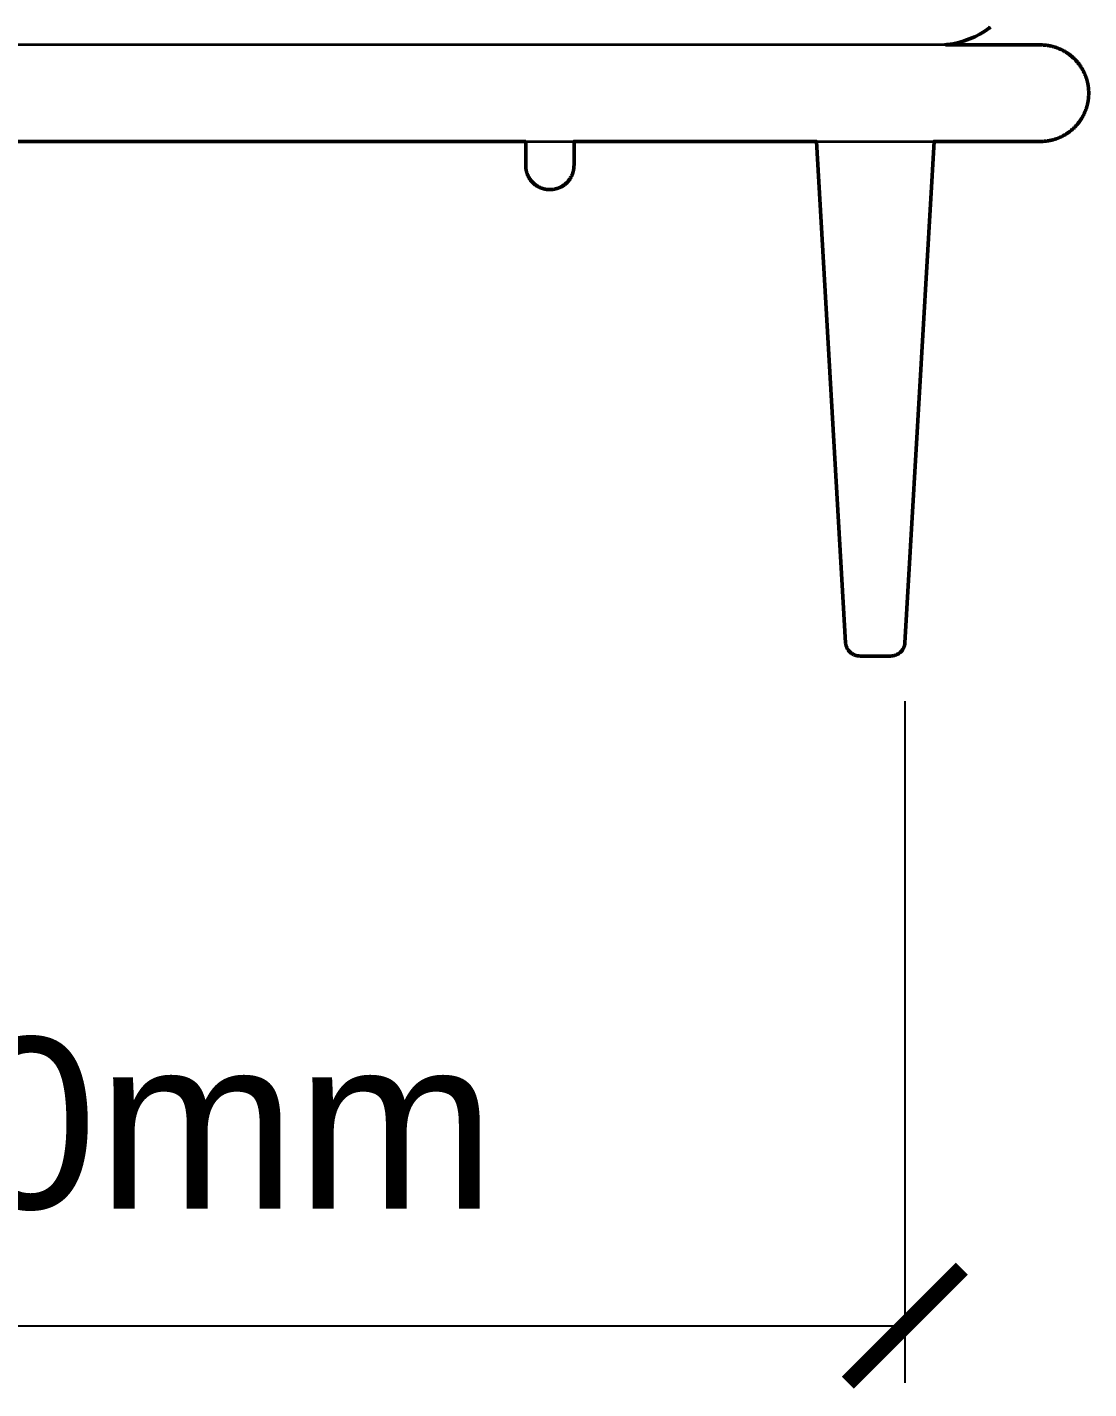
# Model space of a CAD drawing. Header units: millimetres. Extents: x 559 to 2741, y 365 to 1999.
# Drawn here: x 2462 to 2741.1, y 433.8 to 792 of the extents above; entities that cross this region are included whole.
import ezdxf

# ---------------------------------------------------------------- set-up
doc = ezdxf.new("R2010")
doc.units = ezdxf.units.MM
doc.layers.add('PDF16_Geometry', color=7, linetype='Continuous', true_color=0x1b7eff)
doc.styles.get("Standard").update_dxf_attribs({"font": 'arial.ttf'})
doc.dimstyles.new('new', dxfattribs={"dimtxt": 45, "dimasz": 30, "dimexe": 15, "dimexo": 15, "dimgap": 30, "dimtad": 1, "dimrnd": 0.5, "dimdsep": 46, "dimtxsty": 'Standard', "dimblk": 'ARCHTICK', "dimcen": 2.5, "dimclrd": 7, "dimclre": 7, "dimadec": 0, "dimazin": 0, "dimtfac": 1, "dimtix": 1, "dimtmove": 0, "dimatfit": 3, "dimldrblk": 'ARCHTICK', "dimfxl": 1, "dimarcsym": 0})

# ---------------------------------------------------------------- blocks, each defined once
blk = doc.blocks.new('_ArchTick')
at = {"color": 0, "linetype": 'ByBlock', "const_width": 0.15}
blk.add_lwpolyline([(-0.5, -0.5), (0.5, 0.5)], dxfattribs=at)
blk = doc.blocks.new('*D7')
at = {"color": 7, "lineweight": -2, "transparency": 16777216}
for p, q in [((2692.71, 614.65), (2692.71, 435.43)), ((2232.85, 585.58), (2232.85, 435.43)), ((2232.85, 450.43), (2692.71, 450.43))]:
    blk.add_line(p, q, dxfattribs=at)
at = {"layer": 'Defpoints', "color": 0, "transparency": 16777216}
for p in [(2692.71, 629.65), (2232.85, 600.58), (2692.71, 450.43)]:
    blk.add_point(p, dxfattribs=at)
at = {"color": 7, "lineweight": -2, "transparency": 16777216, "xscale": 30, "yscale": 30, "zscale": 30, "rotation": 180}
blk.add_blockref('_ArchTick', (2232.85, 450.43), dxfattribs=at)
at = {"color": 7, "lineweight": -2, "transparency": 16777216, "xscale": 30, "yscale": 30, "zscale": 30}
blk.add_blockref('_ArchTick', (2692.71, 450.43), dxfattribs=at)
at = {"color": 0, "transparency": 16777216, "insert": (2462.78, 503.4), "char_height": 45, "attachment_point": 5}
blk.add_mtext('1910mm', dxfattribs=at)

msp = doc.modelspace()

# ---------------------------------------------------------------- linework, layer by layer
at = {"layer": 'PDF16_Geometry', "color": 18, "lineweight": 35, "true_color": 0x000000}
for points in [[(2715.207, 791.984), (2714.975, 791.809), (2714.74, 791.636), (2714.506, 791.467), (2714.269, 791.299), (2714.03, 791.138), (2713.788, 790.977), (2713.544, 790.821), (2713.301, 790.667), (2713.057, 790.518), (2712.808, 790.371), (2712.559, 790.229), (2712.308, 790.089), (2712.057, 789.954), (2711.804, 789.819), (2711.55, 789.691), (2711.297, 789.565), (2711.041, 789.442), (2710.783, 789.324), (2710.525, 789.208), (2710.267, 789.096), (2710.009, 788.987), (2709.748, 788.883), (2709.488, 788.781), (2709.225, 788.684), (2708.964, 788.589), (2708.702, 788.499), (2708.439, 788.412), (2708.178, 788.327), (2707.913, 788.248), (2707.65, 788.17), (2707.387, 788.097), (2707.124, 788.026), (2706.861, 787.959), (2706.599, 787.895), (2706.336, 787.836), (2706.073, 787.779), (2705.81, 787.725), (2705.549, 787.675), (2705.287, 787.63), (2705.026, 787.585), (2704.766, 787.545), (2704.505, 787.507), (2704.245, 787.474), (2703.986, 787.443), (2703.728, 787.415), (2703.47, 787.391), (2703.214, 787.37), (2702.959, 787.351), (2702.703, 787.334), (2702.449, 787.322), (2702.196, 787.313), (2701.945, 787.306), (2701.694, 787.301), (2701.443, 787.298), (2605.747, 787.298), (2318.181, 787.298)], [(2700.408, 761.92), (2692.761, 630.054)], [(2684.949, 626.57), (2680.902, 626.57)]]:
    msp.add_lwpolyline(points, dxfattribs=at)
at = {"layer": 'PDF16_Geometry', "color": 18, "lineweight": 50, "true_color": 0x000000}
for points in [[(2714.966, 791.789, -0.1306448), (2703.944, 787.395), (2703.702, 787.369), (2703.461, 787.345), (2728.374, 787.3, -0.0036268), (2728.656, 787.298, 0.0001441), (2728.94, 787.288, -0.0034185), (2729.227, 787.272, -0.0071173), (2729.515, 787.248, 0.0001306), (2729.804, 787.22, -0.0031829), (2730.096, 787.184)], [(2741.049, 775.175, 0.0034628), (2741.032, 775.462, -0.0000384), (2741.009, 775.751, 0.0071183), (2740.98, 776.04, 0.0029559), (2740.945, 776.331, 0.0069116), (2740.902, 776.625, 0.0033022), (2740.852, 776.919, 0.0039058), (2740.793, 777.215, 0.0004959), (2740.727, 777.511, 0.0039813), (2740.653, 777.807, 0.0010588), (2740.573, 778.103, 0.0040689), (2740.485, 778.399, 0.0040949), (2740.388, 778.695, -0.0002208), (2740.284, 778.989, 0.0029213), (2740.173, 779.282, 0.0016476), (2740.052, 779.574, 0.0010563), (2739.924, 779.865, 0.0028362), (2739.789, 780.154, 0.0044064), (2739.644, 780.441, -0.000183), (2739.493, 780.725, 0.0027904), (2739.334, 781.004, 0.0071441), (2739.168, 781.282, 0.002522), (2738.995, 781.556, 0.0025344), (2738.813, 781.826, -0.0001547), (2738.624, 782.092, 0.0024807), (2738.427, 782.352, 0.0002074), (2738.223, 782.608, 0.0022647), (2738.013, 782.859, 0.0024961), (2737.797, 783.106, -0.0000213), (2737.574, 783.347, 0.0044988), (2737.345, 783.582, 0.0043196), (2737.11, 783.811, 0.0001066), (2736.869, 784.034, 0.0023461), (2736.622, 784.25, 0.0021969), (2736.371, 784.46, 0.0050495), (2736.116, 784.664, 0.0026253), (2735.855, 784.861, 0.0052315), (2735.59, 785.05, 0.0026074), (2735.32, 785.232, 0.0051607), (2735.045, 785.408, 0.0017237), (2734.768, 785.574, 0.0029173), (2734.489, 785.732, -0.0001001), (2734.205, 785.884, 0.0043162), (2733.918, 786.028, 0.0027782), (2733.629, 786.163, -0.0014572), (2733.338, 786.291, 0.0043828), (2733.047, 786.412, 0.003013), (2732.753, 786.523, -0.0000313), (2732.459, 786.628, 0.0021332), (2732.163, 786.725, 0.0021765), (2731.867, 786.812, -0.0008645), (2731.571, 786.893, 0.0024168), (2731.275, 786.966, 0.0059641), (2730.979, 787.033, 0.0027251), (2730.683, 787.092, 0.0033569), (2730.389, 787.142)], [(2732.753, 762.697, 0.0030182), (2733.047, 762.808, 0.0018012), (2733.338, 762.929, 0.0014608), (2733.629, 763.057, 0.0029191), (2733.918, 763.192, 0.0042789), (2734.205, 763.337, 0.0000982), (2734.489, 763.488, 0.0027057), (2734.768, 763.647, 0.0072155), (2735.045, 763.813, 0.0027286), (2735.32, 763.986, 0.0026672), (2735.59, 764.168, -0.0000073), (2735.855, 764.358, 0.0024554), (2736.116, 764.554, -0.0001182), (2736.371, 764.758, 0.0026409), (2736.622, 764.969, 0.0023532), (2736.869, 765.184, -0.0001724), (2737.11, 765.407, 0.0044322), (2737.345, 765.637, 0.0044983), (2737.574, 765.871, 0.0000213), (2737.797, 766.113, 0.0024674), (2738.013, 766.359, 0.0023996), (2738.223, 766.61, 0.0048515), (2738.427, 766.866, 0.0024928), (2738.624, 767.126, 0.0051956), (2738.813, 767.392, 0.0025633), (2738.995, 767.662, 0.0026514), (2739.168, 767.937, 0.0017784), (2739.334, 768.214, 0.0026888), (2739.493, 768.493, 0.0001415), (2739.644, 768.777, 0.0040707), (2739.789, 769.064, 0.0028305), (2739.924, 769.353, -0.0010563), (2740.052, 769.644, 0.004248), (2740.173, 769.936, 0.0029863), (2740.284, 770.229, 0.0002097), (2740.388, 770.523, 0.0020683), (2740.485, 770.819, 0.002208), (2740.573, 771.115, -0.0010588), (2740.653, 771.411, 0.0023828), (2740.727, 771.707, 0.0059291), (2740.793, 772.004, 0.0025889), (2740.852, 772.3, 0.0033342), (2740.902, 772.593, 0.0002562), (2740.945, 772.887, 0.0029681), (2740.98, 773.178, 0.0001806), (2741.009, 773.467, 0.006926), (2741.032, 773.756, 0.003447), (2741.049, 774.043)], [(2741.059, 774.327, 0.0035531), (2741.061, 774.609, 0.0035724), (2741.059, 774.891)], [(2732.459, 762.593, -0.0041907), (2732.163, 762.496, -0.0042309), (2731.867, 762.408, -0.0008319), (2731.571, 762.328, -0.0039829), (2731.275, 762.254, -0.0007615), (2730.979, 762.188, -0.0040075), (2730.683, 762.129, -0.0033254), (2730.389, 762.079, -0.0069328), (2730.096, 762.036, -0.0029572), (2729.804, 762.001, -0.0070352), (2729.515, 761.972, 0.000021), (2729.227, 761.949, -0.003402), (2728.94, 761.932, -0.0001465), (2728.656, 761.923, -0.0036831), (2728.374, 761.92), (2700.399, 761.92), (2692.752, 630.054)]]:
    msp.add_lwpolyline(points, format="xyb", dxfattribs=at)
at = {"layer": 'PDF16_Geometry', "color": 18, "lineweight": 35, "true_color": 0x000000}
for points in [[(2737.586, 783.345, 0.0096037), (2737.122, 783.809, -0.0001298), (2736.881, 784.032, 0.0023084), (2736.634, 784.248, 0.0026371), (2736.383, 784.458, -0.0001379), (2736.128, 784.662, 0.0025251), (2735.867, 784.859, -0.0000332), (2735.602, 785.048, 0.0026765), (2735.332, 785.231, 0.0000392), (2735.057, 785.406, 0.0072322), (2734.78, 785.572, 0.0027057), (2734.501, 785.73, 0.0000566), (2734.216, 785.882, 0.0042789), (2733.93, 786.026, 0.0029464), (2733.641, 786.162, 0.001474), (2733.35, 786.289, 0.0017761), (2733.059, 786.41, 0.0030182), (2732.765, 786.522, -0.0000111), (2732.471, 786.626, 0.0041907), (2732.175, 786.723, 0.0042309), (2731.879, 786.81, 0.0008319), (2731.583, 786.891, 0.0039829), (2731.287, 786.964, 0.0007615), (2730.991, 787.031, 0.0040075), (2730.695, 787.09, 0.00332), (2730.401, 787.14, 0.0069328), (2730.108, 787.182, 0.0029528), (2729.816, 787.218, 0.0070418), (2729.527, 787.246, -0.0000151), (2729.238, 787.27, 0.0034042), (2728.952, 787.287, 0.0001453), (2728.668, 787.296, 0.0036836), (2728.386, 787.298), (2605.747, 787.298)], [(2737.809, 766.111, 0.0024754), (2738.024, 766.357, 0.0023333), (2738.235, 766.608, 0.0002271), (2738.439, 766.864, 0.0024551), (2738.635, 767.125, -0.0001547), (2738.825, 767.39, 0.0025786), (2739.007, 767.66, 0.0025931), (2739.18, 767.935, 0.0071162), (2739.346, 768.212, 0.0027626), (2739.505, 768.491, -0.0001415), (2739.656, 768.776, 0.0044927), (2739.801, 769.062, 0.0029224), (2739.936, 769.351, 0.0010993), (2740.064, 769.642, 0.0016784), (2740.184, 769.934, 0.0029829), (2740.296, 770.228, -0.000252), (2740.4, 770.521, 0.0040429), (2740.497, 770.817, 0.0040181), (2740.585, 771.113, 0.0010412), (2740.665, 771.409, 0.003998), (2740.739, 771.706, 0.0005145), (2740.805, 772.002, 0.0039259), (2740.864, 772.298, 0.0033304), (2740.914, 772.591, 0.0069516), (2740.957, 772.885, 0.0029946), (2740.992, 773.176, 0.0071578), (2741.021, 773.465, 0.0000326), (2741.044, 773.754, 0.0035366), (2741.061, 774.041, -0.0000351), (2741.071, 774.325, 0.0076012), (2741.071, 774.931, -0.0000351), (2741.061, 775.173, 0.0035187), (2741.044, 775.46, 0.006926), (2741.021, 775.749, 0.000216), (2740.992, 776.038, 0.0030026), (2740.957, 776.329, 0.0002218), (2740.914, 776.623, 0.0033621), (2740.864, 776.917, 0.0026226), (2740.805, 777.213, 0.0059617), (2740.739, 777.509, 0.0024159), (2740.665, 777.805, -0.0010588), (2740.585, 778.101, 0.0021757), (2740.497, 778.397, 0.0020372), (2740.4, 778.693, 0.0001895), (2740.296, 778.987, 0.0030477), (2740.184, 779.281, 0.0042653), (2740.064, 779.572, -0.0010993), (2739.936, 779.863, 0.0029166), (2739.801, 780.152, 0.0041573), (2739.656, 780.439, 0.0001981), (2739.505, 780.723, 0.0026611), (2739.346, 781.003, 0.0017343), (2739.18, 781.28, 0.0026882), (2739.007, 781.555, 0.0025718), (2738.825, 781.825, 0.0051443), (2738.635, 782.09, 0.0024483), (2738.439, 782.35, 0.0049401), (2738.235, 782.606, 0.0024478), (2738.024, 782.857, 0.0024674), (2737.809, 783.104)], [(2730.401, 762.077, 0.0033513), (2730.695, 762.127, 0.0027251), (2730.991, 762.186, 0.0059641), (2731.287, 762.252, 0.0024168), (2731.583, 762.326, -0.0008645), (2731.879, 762.406, 0.0021765), (2732.175, 762.494, 0.0021332), (2732.471, 762.591, -0.0000423), (2732.765, 762.695, 0.003013), (2733.059, 762.807, 0.0043574), (2733.35, 762.927, -0.0014444), (2733.641, 763.055, 0.0028057), (2733.93, 763.19, 0.0043162), (2734.216, 763.335, 0.0056223), (2734.501, 763.486, 0.0029173), (2734.78, 763.645, 0.0017404), (2735.057, 763.811, 0.0025525), (2735.332, 763.984, 0.0026694), (2735.602, 764.166, 0.0052315), (2735.867, 764.356, 0.0026693), (2736.128, 764.552, 0.0050943), (2736.383, 764.756, 0.0022172), (2736.634, 764.967, 0.0023015), (2736.881, 765.182, 0.0001724), (2737.122, 765.405, 0.0043411), (2737.357, 765.635, 0.004476), (2737.586, 765.869)], [(2318.181, 761.918), (2605.747, 761.918), (2728.386, 761.918, 0.0036276), (2728.668, 761.921, -0.0001453), (2728.952, 761.93, 0.003421), (2729.238, 761.947, 0.0071235), (2729.527, 761.97, -0.0001306), (2729.816, 761.999, 0.0031783), (2730.108, 762.034)]]:
    msp.add_lwpolyline(points, format="xyb", dxfattribs=at)
at = {"layer": 'PDF16_Geometry', "color": 18, "lineweight": 50, "true_color": 0x000000}
for points in [[(2593.025, 761.933), (2330.867, 761.933), (2330.867, 755.587)], [(2677.129, 630.019), (2669.477, 761.925), (2605.726, 761.925), (2605.726, 755.579)], [(2684.94, 626.57), (2680.892, 626.57)]]:
    msp.add_lwpolyline(points, dxfattribs=at)
at = {"layer": 'PDF16_Geometry', "color": 18, "lineweight": 25, "true_color": 0x000000}
msp.add_lwpolyline([(2605.764, 761.927), (2593.061, 761.927), (2593.061, 761.92), (2593.061, 755.574)], dxfattribs=at)
at = {"layer": 'PDF16_Geometry', "color": 18, "lineweight": 35, "true_color": 0x000000}
for centre, radius, start, end in [((-135768458.05, -7875137.782), 135999370.84, 3.31987458583, 3.3199302506), ((2447.244, 602.856), 231.494, 6.68835, 6.73853), ((2432.345, 586.964), 248.54, 9.88086, 9.92853), ((2645.46, 622.201), 32.592, 12.77475, 13.14636), ((2642.572, 619.324), 36.11, 15.87454, 16.2147), ((2716.927, 645.433), 42.831, 202.56783, 202.86325), ((2684.49, 632.384), 7.902, 208.6886, 210.32682), ((2684.572, 633.013), 8.313, 215.35994, 216.93729), ((2690.601, 638.342), 16.347, 219.16996, 219.97791), ((2701.816, 656.824), 37.519, 231.52488, 231.87507), ((2288.21, 59.071), 689.449, 55.487524, 55.506634), ((2667.251, 607.714), 22.654, 58.64711, 59.22753), ((2650.387, 562.351), 70.753, 65.75093, 65.93372), ((2707.243, 698.499), 76.842, 248.79206, 248.95869), ((2683.474, 638.547), 12.371, 252.01306, 253.03639), ((2683.091, 638.752), 12.463, 254.99767, 255.99832), ((2697.343, 599.358), 28.316, 104.86956, 105.31122), ((2680.971, 650.539), 25.506, 291.42243, 291.92624), ((2681.167, 644.598), 20.038, 298.40332, 299.05181), ((2685.677, 635.681), 10.061, 301.25865, 302.56102), ((2683.42, 634.873), 10.959, 320.30268, 321.49964), ((2708.218, 616.686), 19.806, 144.32161, 144.98511), ((2967.449, 499.451), 303.909, 154.80455, 154.84651), ((2679.528, 633.48), 13.749, 341.11834, 342.02336), ((2679.92, 632.846), 13.189, 344.11798, 345.04634), ((2557.904, 658.95), 137.95, 347.64924, 347.73683), ((2669.978, 632.358), 22.9, 353.71864, 354.22532), ((2688.391, 634.459), 7.934, 277.6435, 279.16505)]:
    msp.add_arc(centre, radius, start, end, dxfattribs=at)
at = {"layer": 'PDF16_Geometry', "color": 18, "lineweight": 50, "true_color": 0x000000}
for centre, radius, start, end in [((2773.14, 761.394), 180.21, 181.86846, 181.93628), ((2829.296, 770.719), 236.765, 183.73277, 183.78505), ((2750.96, 770.371), 158.651, 185.52736, 185.60645), ((2546.024, 748.611), 47.459, 7.31466, 7.58002), ((2609.306, 757.327), 16.428, 189.36495, 190.14444), ((2608.742, 757.504), 15.907, 191.12996, 191.93961), ((2560.192, 746.022), 33.989, 13.55865, 13.94507), ((2599.949, 755.728), 6.936, 194.50545, 196.41357), ((2621.422, 762.629), 29.49, 197.48626, 197.9404), ((2610.721, 759.765), 18.435, 199.71744, 200.44625), ((2609.94, 759.755), 17.702, 201.29861, 202.06582), ((2600.872, 756.244), 7.981, 203.16702, 204.88015), ((2609.931, 760.807), 18.122, 205.91738, 206.67756), ((2599.728, 755.727), 6.724, 207.02803, 209.08654), ((2642.732, 781.191), 56.7, 210.44846, 210.69313), ((2601.066, 756.723), 8.384, 212.24818, 213.90959), ((2597.36, 756.961), 8.789, 324.90833, 326.49716), ((2595.164, 758.273), 11.345, 327.09444, 328.32565), ((2641.713, 731.308), 42.456, 150.01492, 150.34281), ((2586.651, 762.211), 20.694, 332.09774, 332.76358), ((2593.283, 758.563), 13.13, 333.67296, 334.71776), ((2593.108, 758.318), 13.188, 336.00264, 337.03505), ((2350.589, 851.894), 273.126, 338.81082, 338.86037), ((2587.902, 759.511), 18.475, 340.66238, 341.38466), ((2565.393, 766.074), 41.913, 342.70434, 343.02286), ((2594.582, 756.856), 11.308, 344.51314, 345.68045), ((2649.22, 744.419), 44.732, 167.26327, 167.55549), ((2887.914, 699.722), 287.548, 169.01773, 169.06243), ((2590.499, 756.887), 15.32, 351.04163, 351.87467), ((2586.485, 757.123), 19.329, 352.86485, 353.51547), ((2591.739, 756.275), 14.015, 354.53523, 355.41994), ((2591.715, 756.04), 14.023, 356.38436, 357.25668), ((2592.724, 755.768), 13.004, 358.24187, 359.17089), ((2599.996, 755.984), 7.084, 213.78033, 215.76264), ((2569.229, 732.476), 31.64, 37.30251, 37.74601), ((2616.902, 770.05), 29.069, 219.26934, 219.7534), ((2601.563, 757.493), 9.248, 220.71385, 222.24172), ((2008.796, 188.741), 812.249, 43.816127, 43.833501), ((2406.895, 555.086), 271.591, 46.14459, 46.19654), ((3163.292, 1392.943), 857.36, 228.488968, 228.505451), ((2604.816, 762.166), 14.884, 230.001, 230.94677), ((2599.375, 755.529), 6.301, 231.34457, 233.57082), ((2603.796, 762.004), 14.14, 234.73858, 235.73172), ((2601.206, 758.345), 9.658, 236.20725, 237.6491), ((2600.308, 757.172), 8.187, 238.56605, 240.26039), ((2437.301, 451.752), 338.013, 61.90967, 61.95063), ((2599.159, 755.134), 5.846, 242.49883, 244.85563), ((2613.509, 787.315), 41.08, 245.80927, 246.14189), ((2600.54, 758.595), 9.571, 247.60047, 249.01966), ((2600.452, 758.451), 9.405, 249.20891, 250.63773), ((2588.071, 720.18), 30.823, 72.07695, 72.51128), ((2608.011, 786.864), 38.793, 254.36494, 254.70608), ((2605.89, 782.091), 33.639, 256.04569, 256.43601), ((2599.72, 757.234), 8.03, 257.63917, 259.24363), ((2599.725, 757.433), 8.226, 259.46572, 261.02255), ((2606.342, 809.053), 60.265, 262.46706, 262.67591), ((2599.283, 754.522), 5.28, 263.22275, 265.59788), ((2599.324, 754.37), 5.132, 265.00859, 267.42009), ((2599.525, 763.811), 14.574, 268.30153, 269.13996), ((2599.411, 753.895), 4.658, 268.7037, 271.2963), ((2598.965, 764.062), 14.833, 272.13266, 272.95695), ((2598.681, 764.308), 15.096, 273.98273, 274.80315), ((2598.49, 763.651), 14.459, 275.77819, 276.64644), ((2598.146, 764.522), 15.366, 277.54379, 278.37307), ((2599.046, 757.261), 8.054, 279.56255, 281.1557), ((2599.286, 756.104), 6.872, 281.05363, 282.95118), ((2592.135, 783.918), 35.588, 284.13659, 284.50643), ((2599.788, 754.269), 4.968, 284.70078, 287.37221), ((2595.598, 766.909), 18.284, 288.07678, 288.80446), ((2598.265, 758.509), 9.474, 289.91195, 291.33539), ((2584.385, 790.843), 44.658, 292.83, 293.13356), ((2599.643, 755.074), 5.771, 293.3532, 295.73098), ((2593.44, 767.182), 19.374, 296.71042, 297.41849), ((2598.344, 757.381), 8.416, 298.50764, 300.15331), ((2599.187, 755.957), 6.761, 300.03592, 302.09796), ((2582.707, 780.724), 36.509, 303.3548, 303.73829), ((2598.397, 756.993), 8.062, 304.67699, 306.41429), ((2597.185, 758.386), 9.903, 307.27545, 308.70046), ((2538.811, 826.952), 99.948, 310.24024, 310.38085), ((2594.207, 761.294), 14.047, 311.76617, 312.77167), ((2594.015, 761.015), 13.977, 314.12372, 315.13273), ((2594.069, 760.526), 13.598, 316.43579, 317.47362), ((2599.03, 755.907), 6.819, 317.89911, 319.95835), ((2582.657, 769.002), 27.784, 321.00662, 321.51388), ((2596.826, 757.525), 9.551, 322.50634, 323.97844), ((2220.745, 576.249), 459.541, 6.69415, 6.71944), ((2527.632, 603.604), 151.801, 9.86567, 9.94372), ((2645.45, 622.201), 32.592, 12.77475, 13.14636), ((2642.563, 619.324), 36.11, 15.87454, 16.2147), ((2716.918, 645.433), 42.831, 202.56783, 202.86325), ((2684.46, 632.373), 7.879, 208.6914, 210.33449), ((2684.543, 633), 8.29, 215.36252, 216.9443), ((2690.266, 638.073), 15.925, 219.15926, 219.98861), ((2700.921, 655.699), 36.087, 231.51428, 231.87833), ((2464.147, 315.047), 378.835, 55.47969, 55.51447), ((2667.242, 607.714), 22.654, 58.64711, 59.22753), ((2651.74, 565.381), 67.431, 65.74887, 65.94069), ((2705.944, 695.153), 73.256, 248.78581, 248.96057), ((2683.464, 638.547), 12.371, 252.01306, 253.03639), ((2683.077, 638.737), 12.447, 254.99852, 256.00058), ((2697.463, 598.878), 28.813, 104.87337, 105.30741), ((2680.961, 650.539), 25.506, 291.42243, 291.92624), ((2681.353, 644.243), 19.633, 298.39663, 299.0585), ((2685.668, 635.681), 10.061, 301.25865, 302.56102), ((2683.41, 634.873), 10.959, 320.30268, 321.49964), ((2708.208, 616.686), 19.806, 144.32161, 144.98511), ((2937.232, 513.62), 270.543, 154.79645, 154.84358), ((2679.518, 633.48), 13.749, 341.11834, 342.02336), ((2680.293, 632.741), 12.792, 344.10358, 345.06074), ((2591.571, 651.603), 103.482, 347.63466, 347.75142), ((2668.789, 632.48), 24.085, 353.73777, 354.21951), ((2688.385, 634.438), 7.912, 277.64139, 279.16715)]:
    msp.add_arc(centre, radius, start, end, dxfattribs=at)
at = {"layer": 'PDF16_Geometry', "color": 18, "lineweight": 25, "true_color": 0x000000}
for centre, radius, start, end in [((2606.422, 755.771), 13.363, 180.84179, 181.74574), ((2607.229, 756.045), 14.18, 182.75409, 183.61684), ((2606.637, 756.234), 13.603, 184.56726, 185.47867), ((2612.037, 757.084), 19.062, 186.47306, 187.13288), ((2607.956, 756.834), 14.984, 188.12296, 188.9746), ((2598.43, 755.403), 5.352, 189.75188, 192.15379), ((2549.065, 744.301), 45.247, 12.44748, 12.73635), ((2604.188, 756.846), 11.29, 194.31705, 195.48633), ((2633.769, 766.191), 42.308, 196.98592, 197.30144), ((2610.488, 759.369), 18.056, 198.60503, 199.34414), ((2848.197, 851.889), 273.126, 201.13963, 201.18918), ((2605.44, 758.21), 12.927, 202.95456, 204.00776), ((2605.66, 758.632), 13.303, 205.28393, 206.31515), ((2612.702, 762.501), 21.333, 207.24639, 207.89229), ((2557.788, 731.708), 41.634, 29.65879, 29.99317), ((2603.623, 758.267), 11.345, 211.67435, 212.90556), ((2601.359, 756.909), 8.707, 213.494, 215.09759), ((2597.64, 756.77), 8.48, 326.09981, 327.74242), ((2551.852, 783.669), 61.581, 329.31657, 329.54184), ((2587.08, 762.312), 20.396, 331.09366, 331.77555), ((2588.644, 760.908), 18.361, 333.32738, 334.07768), ((2597.878, 756.257), 8.023, 335.12441, 336.82843), ((2588.348, 759.951), 18.242, 337.94021, 338.68473), ((2588.524, 759.591), 17.949, 339.55128, 340.29987), ((2577.518, 762.576), 29.331, 342.05663, 342.51318), ((2598.931, 755.697), 6.842, 343.5748, 345.50931), ((2640.308, 745.597), 35.751, 166.06306, 166.4304), ((2590.104, 757.487), 15.848, 348.06006, 348.8728), ((2589.177, 757.376), 16.74, 349.85584, 350.62075), ((2650.844, 748.862), 45.52, 172.42045, 172.69711), ((2450.895, 770.065), 155.571, 354.39337, 354.47402), ((2376.713, 770.24), 229.53, 356.21413, 356.26805), ((2424.195, 761.438), 181.666, 358.06379, 358.13105), ((2602.103, 757.626), 9.729, 216.03164, 217.47696), ((2615.282, 768.321), 26.699, 218.48357, 219.01144), ((2599.783, 755.924), 6.853, 220.04305, 222.09221), ((2604.971, 760.756), 13.943, 222.53522, 223.54731), ((2604.572, 760.811), 13.695, 224.86467, 225.89448), ((2604.484, 761.181), 13.904, 227.21537, 228.23124), ((2668.847, 837.403), 113.66, 229.62764, 229.75128), ((2601.552, 758.318), 9.823, 231.29806, 232.73472), ((2600.352, 756.935), 7.996, 233.57723, 235.32891), ((2617.102, 782.26), 38.358, 236.27095, 236.63596), ((2599.58, 755.92), 6.724, 237.89638, 239.96974), ((2600.431, 757.356), 8.394, 239.84939, 241.49945), ((2605.102, 766.698), 18.835, 242.57138, 243.29971), ((2599.916, 756.687), 7.563, 244.32088, 246.11915), ((2588.453, 729.659), 21.797, 66.70725, 67.3292), ((2600.571, 758.641), 9.621, 248.67545, 250.07721), ((2603.225, 767.018), 18.404, 251.19611, 251.91896), ((2598.989, 754.242), 4.945, 252.62871, 255.3128), ((2606.14, 781.914), 33.525, 255.48219, 255.87479), ((2599.489, 756.055), 6.827, 257.0367, 258.94682), ((2599.763, 757.39), 8.19, 258.85648, 260.42309), ((2600.706, 764.999), 15.853, 261.64047, 262.44437), ((2600.295, 763.646), 14.459, 263.35356, 264.22181), ((2600.14, 764.779), 15.574, 265.20942, 266.0047), ((2599.82, 764.056), 14.833, 267.04305, 267.86734), ((2599.373, 753.937), 4.704, 268.71653, 271.28347), ((2599.265, 763.517), 14.285, 270.85792, 271.7133), ((2599.462, 754.347), 5.114, 272.56938, 276.76498), ((2592.906, 805.446), 56.634, 277.32352, 277.54576), ((2599.055, 757.45), 8.249, 278.97958, 280.53214), ((2598.663, 759.304), 10.144, 280.79524, 282.07799), ((2592.442, 783.943), 35.551, 283.57306, 283.94242), ((2590.9, 786.405), 38.322, 285.29341, 285.6387), ((2610.619, 720.477), 30.505, 107.48467, 107.92357), ((2598.378, 758.324), 9.276, 289.35978, 292.40207), ((2585.731, 786.295), 39.968, 293.85348, 294.19536), ((2599.639, 755.107), 5.82, 295.13927, 297.50627), ((2739.418, 493.181), 291.069, 118.05102, 118.09859), ((2598.496, 757.14), 8.156, 299.73153, 301.43238), ((2597.602, 758.306), 9.618, 302.35252, 303.80048), ((2595.142, 761.783), 13.876, 304.25433, 305.26628), ((2599.454, 755.468), 6.232, 306.42106, 308.67234), ((2594.139, 761.957), 14.62, 309.0447, 310.00754), ((2035.495, 1392.938), 857.36, 311.494549, 311.511032), ((2815.249, 530.72), 305.341, 133.80251, 133.84872), ((2838.374, 526.186), 324.902, 136.14965, 136.19309), ((2597.158, 757.546), 9.336, 317.76547, 319.27897), ((2581.067, 770.72), 30.13, 320.25512, 320.72214), ((2629.558, 732.471), 31.64, 142.25399, 142.69749), ((2598.737, 756.017), 7.15, 324.24649, 326.21054)]:
    msp.add_arc(centre, radius, start, end, dxfattribs=at)
at = {"layer": 'PDF16_Geometry', "color": 18, "lineweight": 50, "true_color": 0x000000}
for points in [[(2715.184, 791.955), (2715.184, 791.955), (2714.966, 791.789), (2714.966, 791.789)], [(2704.185, 787.424), (2704.185, 787.424), (2703.944, 787.395), (2703.944, 787.395)], [(2730.096, 787.184), (2730.243, 787.163), (2730.389, 787.142), (2730.389, 787.142)], [(2741.049, 775.175), (2741.054, 775.033), (2741.059, 774.891), (2741.059, 774.891)], [(2741.059, 774.327), (2741.054, 774.185), (2741.049, 774.043), (2741.049, 774.043)], [(2593.025, 755.518), (2593.025, 755.589), (2593.025, 761.933), (2593.025, 761.933)], [(2732.753, 762.697), (2732.606, 762.645), (2732.459, 762.593), (2732.459, 762.593)], [(2677.366, 628.996), (2677.307, 629.159), (2677.295, 629.202), (2677.295, 629.202)], [(2677.549, 628.591), (2677.468, 628.752), (2677.451, 628.792), (2677.451, 628.792)], [(2677.783, 628.202), (2677.684, 628.354), (2677.66, 628.394), (2677.66, 628.394)], [(2678.257, 627.638), (2678.096, 627.804), (2678.065, 627.84), (2678.065, 627.84)], [(2678.463, 627.451), (2678.29, 627.605), (2678.257, 627.638), (2678.257, 627.638)], [(2679.23, 626.954), (2679.069, 627.037), (2679.029, 627.06), (2679.029, 627.06)], [(2690.277, 626.795), (2690.109, 626.738), (2690.067, 626.726), (2690.067, 626.726)], [(2690.69, 626.972), (2690.526, 626.894), (2690.486, 626.878), (2690.486, 626.878)], [(2691.27, 627.335), (2691.12, 627.226), (2691.083, 627.202), (2691.083, 627.202)], [(2691.449, 627.479), (2691.307, 627.363), (2691.27, 627.335), (2691.27, 627.335)], [(2691.653, 627.669), (2691.485, 627.51), (2691.449, 627.479), (2691.449, 627.479)], [(2691.843, 627.873), (2691.686, 627.702), (2691.653, 627.669), (2691.653, 627.669)], [(2692.241, 628.429), (2692.146, 628.275), (2692.12, 628.237), (2692.12, 628.237)], [(2692.35, 628.626), (2692.264, 628.467), (2692.241, 628.429), (2692.241, 628.429)], [(2692.527, 629.031), (2692.463, 628.868), (2692.444, 628.827), (2692.444, 628.827)], [(2692.731, 629.853), (2692.707, 629.689), (2692.697, 629.649), (2692.697, 629.649)], [(2680.277, 626.62), (2680.109, 626.65), (2680.066, 626.66), (2680.066, 626.66)], [(2680.485, 626.591), (2680.319, 626.612), (2680.277, 626.62), (2680.277, 626.62)], [(2680.691, 626.575), (2680.528, 626.586), (2680.485, 626.591), (2680.485, 626.591)], [(2680.892, 626.57), (2680.731, 626.572), (2680.691, 626.575), (2680.691, 626.575)], [(2689.027, 626.57), (2688.987, 626.57), (2684.94, 626.57), (2684.94, 626.57)], [(2689.231, 626.577), (2689.067, 626.57), (2689.027, 626.57), (2689.027, 626.57)], [(2689.437, 626.596), (2689.271, 626.579), (2689.231, 626.577), (2689.231, 626.577)], [(2689.856, 626.669), (2689.688, 626.634), (2689.645, 626.627), (2689.645, 626.627)]]:
    msp.add_open_spline(points, degree=3, dxfattribs=at)
at = {"layer": 'PDF16_Geometry', "color": 18, "lineweight": 35, "true_color": 0x000000}
for points in [[(2737.809, 783.104), (2737.698, 783.224), (2737.586, 783.345), (2737.586, 783.345)], [(2737.586, 765.869), (2737.698, 765.99), (2737.809, 766.111), (2737.809, 766.111)], [(2730.108, 762.034), (2730.254, 762.056), (2730.401, 762.077), (2730.401, 762.077)], [(2677.376, 628.996), (2677.316, 629.159), (2677.304, 629.202), (2677.304, 629.202)], [(2677.558, 628.591), (2677.477, 628.752), (2677.461, 628.792), (2677.461, 628.792)], [(2677.792, 628.202), (2677.693, 628.354), (2677.669, 628.394), (2677.669, 628.394)], [(2678.266, 627.638), (2678.105, 627.804), (2678.074, 627.84), (2678.074, 627.84)], [(2678.472, 627.451), (2678.299, 627.605), (2678.266, 627.638), (2678.266, 627.638)], [(2679.239, 626.954), (2679.078, 627.037), (2679.038, 627.06), (2679.038, 627.06)], [(2690.287, 626.795), (2690.119, 626.738), (2690.076, 626.726), (2690.076, 626.726)], [(2690.699, 626.972), (2690.536, 626.894), (2690.495, 626.878), (2690.495, 626.878)], [(2691.279, 627.335), (2691.13, 627.226), (2691.092, 627.202), (2691.092, 627.202)], [(2691.459, 627.479), (2691.317, 627.363), (2691.279, 627.335), (2691.279, 627.335)], [(2691.663, 627.669), (2691.494, 627.51), (2691.459, 627.479), (2691.459, 627.479)], [(2691.852, 627.873), (2691.696, 627.702), (2691.663, 627.669), (2691.663, 627.669)], [(2692.25, 628.429), (2692.155, 628.275), (2692.129, 628.237), (2692.129, 628.237)], [(2692.359, 628.626), (2692.274, 628.467), (2692.25, 628.429), (2692.25, 628.429)], [(2692.536, 629.031), (2692.473, 628.868), (2692.454, 628.827), (2692.454, 628.827)], [(2692.74, 629.853), (2692.716, 629.689), (2692.707, 629.649), (2692.707, 629.649)], [(2680.286, 626.62), (2680.118, 626.65), (2680.075, 626.66), (2680.075, 626.66)], [(2680.494, 626.591), (2680.329, 626.612), (2680.286, 626.62), (2680.286, 626.62)], [(2680.7, 626.575), (2680.537, 626.586), (2680.494, 626.591), (2680.494, 626.591)], [(2680.902, 626.57), (2680.741, 626.572), (2680.7, 626.575), (2680.7, 626.575)], [(2689.037, 626.57), (2688.996, 626.57), (2684.949, 626.57), (2684.949, 626.57)], [(2689.24, 626.577), (2689.077, 626.57), (2689.037, 626.57), (2689.037, 626.57)], [(2689.446, 626.596), (2689.28, 626.579), (2689.24, 626.577), (2689.24, 626.577)], [(2689.865, 626.669), (2689.697, 626.634), (2689.655, 626.627), (2689.655, 626.627)]]:
    msp.add_open_spline(points, degree=3, dxfattribs=at)
at = {"layer": 'PDF16_Geometry', "color": 18, "lineweight": 25, "true_color": 0x000000}
msp.add_open_spline([(2605.764, 755.513), (2605.764, 755.584), (2605.764, 761.927), (2605.764, 761.927)], degree=3, dxfattribs=at)

# ---------------------------------------------------------------- dimensions: what is measured, and where the dimension line sits
dim = msp.add_linear_dim(base=(2692.707, 450.426), p1=(2232.847, 600.584), p2=(2692.707, 629.649), text='1910mm', dimstyle='new', override={"dimpost": 'mm'})
dim.commit()
dim.dimension.update_dxf_attribs({"geometry": '*D7', "text_midpoint": (2462.777, 503.401)})

doc.saveas('drawing.dxf')
